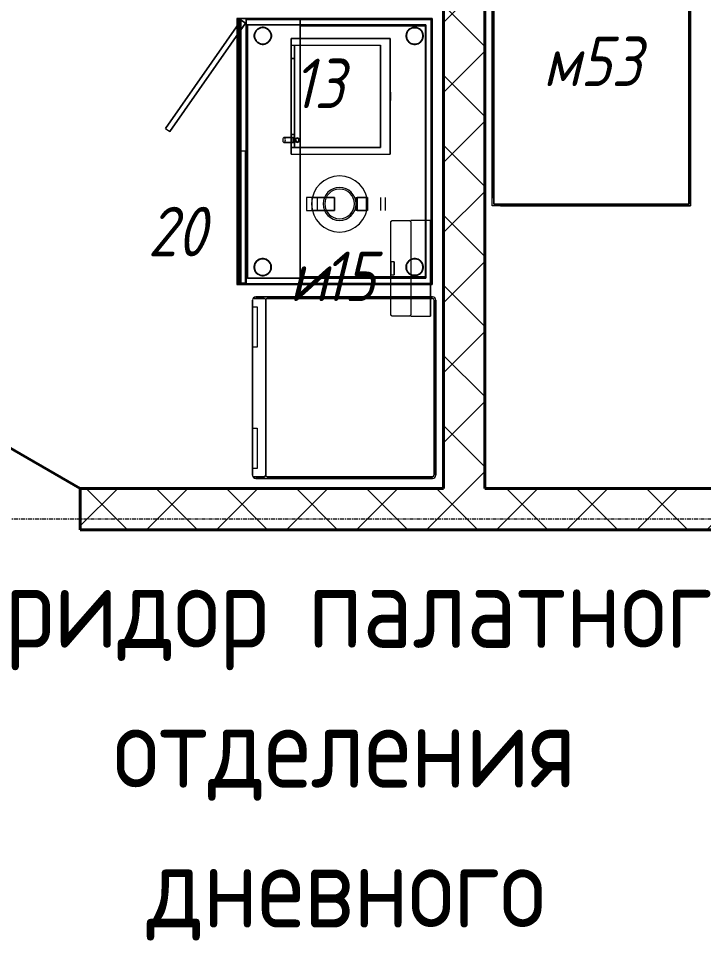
# Model space of a CAD drawing. Header units: millimetres. Extents: x -32954 to 151739, y -65671 to 56243.
# Drawn here: x -25072 to -22997, y -27630 to -24838 of the extents above; entities that cross this region are included whole.
import ezdxf

# ---------------------------------------------------------------- set-up
doc = ezdxf.new("R2010")
doc.units = ezdxf.units.MM
doc.linetypes.add('ADSK_Линия сетки', pattern=[21, 12, -3, 3, -3])
for name, color, linetype, lineweight in [('A-GENM', 7, 'Continuous', 9), ('I-FURN', 7, 'Continuous', 9), ('I-FURN-IDEN', 7, 'Continuous', 9), ('M-EQPM', 7, 'Continuous', 9), ('M-EQPM-IDEN', 7, 'Continuous', 9), ('Двери', 7, 'Continuous', 18), ('Марки помещений', 7, 'Continuous', 18), ('Оси', 7, 'Continuous', 9), ('Панель', 7, 'Continuous', 30), ('Стены разрез', 7, 'Continuous', 40)]:
    doc.layers.add(name, color=color, linetype=linetype, lineweight=lineweight)
doc.styles.add('GOST Common', font='GOST_Common.ttf', dxfattribs={"width": 0.9, "height": 250})
doc.styles.add('GOST Common_I', font='GOST_Common Italic.ttf', dxfattribs={"width": 0.9, "height": 150})
pattern_1 = [(45, (-4e-12, -22914.43), (-106.066, 106.066), []), (135, (-4e-12, -22914.43), (-106.066, -106.066), [])]

# ---------------------------------------------------------------- blocks, each defined once
blk = doc.blocks.new('AC_Дверь_Однопольная_ПВХ - 960х2080h М ОЛ Глухой низ с доводчиком-257045-В_АР_ПЭ_02 Этаж')
at = {"layer": 'Панель'}
blk.add_line((500, 62.5), (-366, 562.5), dxfattribs=at)
blk = doc.blocks.new('18_Холодильник бытовой - Холодильник-8000927-О_ТХ_Подвал')
at = {"layer": 'M-EQPM'}
for p, q in [((535, 5), (5, 5)), ((5, 5), (535, 5)), ((535, 0), (5, 0)), ((5, 0), (535, 0)), ((-5, -5), (-5, -540)), ((-5, -540), (-5, -5)), ((0, -5), (0, -505)), ((0, -505), (0, -5)), ((540, -505), (540, -5)), ((540, -5), (540, -505)), ((545, -540), (545, -5)), ((545, -5), (545, -540)), ((0, -515), (0, -545)), ((0, -545), (0, -515)), ((535, -510), (5, -510)), ((5, -510), (535, -510)), ((5, -510), (535, -510)), ((535, -510), (5, -510)), ((540, -545), (540, -515)), ((540, -515), (540, -545)), ((5, -550), (25, -550)), ((535, -550), (5, -550)), ((5, -550), (535, -550)), ((535, -550), (5, -550)), ((25, -550), (25, -535.4)), ((25, -535.4), (147.2, -535.4)), ((25, -535.4), (29, -535.4)), ((29, -550), (25, -550)), ((29, -535.4), (36.6, -535.4)), ((36.6, -550), (29, -550)), ((36.6, -535.4), (129.5, -535.4)), ((129.5, -550), (36.6, -550)), ((129.5, -535.4), (144.3, -535.4)), ((144.3, -550), (129.5, -550)), ((144.3, -535.4), (147.2, -535.4)), ((147.2, -550), (144.3, -550)), ((147.2, -535.4), (147.2, -550)), ((147.2, -550), (392.8, -550)), ((392.8, -550), (392.8, -535.4)), ((392.8, -535.4), (515, -535.4)), ((392.8, -535.4), (395.7, -535.4)), ((395.7, -550), (392.8, -550)), ((395.7, -535.4), (410.5, -535.4)), ((410.5, -550), (395.7, -550)), ((410.5, -535.4), (503.4, -535.4)), ((503.4, -550), (410.5, -550)), ((503.4, -535.4), (511, -535.4)), ((511, -550), (503.4, -550)), ((511, -535.4), (515, -535.4)), ((515, -550), (511, -550)), ((515, -535.4), (515, -550)), ((515, -550), (535, -550))]:
    blk.add_line(p, q, dxfattribs=at)
for centre, radius, start, end in [((5, -5), 10, 90, 180), ((5, -5), 10, 90, 180), ((535, -5), 10, 0, 90), ((535, -5), 10, 0, 90), ((535, -5), 5, 0, 90), ((535, -5), 5, 0, 90), ((5, -5), 5, 90, 180), ((5, -5), 5, 90, 180), ((5, -505), 5, 180, 270), ((5, -505), 5, 180, 270), ((5, -515), 5, 90, 180), ((5, -515), 5, 90, 180), ((535, -505), 5, 270, 0), ((535, -505), 5, 270, 0), ((535, -515), 5, 0, 90), ((535, -515), 5, 360, 90), ((5, -540), 10, 180, 270), ((5, -540), 10, 180, 270), ((5, -545), 5, 180, 270), ((5, -545), 5, 180, 270), ((535, -540), 10, 270, 360), ((535, -540), 10, 270, 0), ((535, -545), 5, 270, 0), ((535, -545), 5, 270, 0)]:
    blk.add_arc(centre, radius, start, end, dxfattribs=at)
blk = doc.blocks.new('13_Печь микроволновая - Печь микроволновая-8000928-О_ТХ_Подвал')
at = {"layer": 'M-EQPM'}
for p, q in [((-175, 0), (175, 0)), ((175, 0), (-175, 0)), ((-175, 0), (-175, -300)), ((-175, -300), (-175, 0)), ((-12.5, 1), (-12.5, 0)), ((-12.5, 1), (12.5, 1)), ((12.5, 1), (-12.5, 1)), ((12.5, 0), (-12.5, 0)), ((-12.5, 0), (12.5, 0)), ((12.5, 0), (12.5, 1)), ((175, -300), (175, 0)), ((175, -300), (175, 0)), ((155, -30), (-155, -30)), ((-155, -30), (155, -30)), ((-155, -300), (-155, -30)), ((-155, -300), (-155, -30)), ((155, -30), (155, -300)), ((155, -300), (155, -30)), ((-175, -300), (175, -300)), ((175, -300), (-175, -300)), ((155, -290), (-155, -290)), ((-155, -290), (155, -290)), ((-155, -300), (-155, -290)), ((-155, -300), (-155, -290)), ((155, -300), (-155, -300)), ((-155, -300), (155, -300)), ((155, -300), (-155, -300)), ((-155, -300), (155, -300)), ((-115, -290), (115, -290)), ((115, -290), (-115, -290)), ((-115, -290), (-115, -300)), ((-115, -300), (-115, -290)), ((115, -290), (-115, -290)), ((-115, -290), (115, -290)), ((-115, -300), (-115, -290)), ((-115, -300), (-115, -290)), ((-115, -300), (115, -300)), ((115, -300), (-115, -300)), ((115, -300), (-115, -300)), ((-115, -300), (115, -300)), ((115, -300), (115, -290)), ((115, -300), (115, -290)), ((115, -290), (115, -300)), ((115, -300), (115, -290)), ((155, -290), (155, -300)), ((155, -300), (155, -290))]:
    blk.add_line(p, q, dxfattribs=at)
at = {"layer": 'M-EQPM', "flags": 128}
for points in [[(124.8, -293.3), (124.8, -303.7), (124.8, -312.4), (124.8, -318.6), (124.8, -321.7), (124.8, -321.3), (124.8, -317.5), (124.8, -310.8), (124.8, -301.6), (124.8, -291)], [(124.8, -291), (124.8, -301.6), (124.8, -310.8), (124.8, -317.5), (124.8, -321.3), (124.8, -321.6), (124.8, -318.6), (124.8, -312.4), (124.8, -303.7), (124.8, -293.3)], [(139.3, -291), (139.3, -301.6), (139.3, -310.8), (139.3, -317.5), (139.3, -321.3), (139.3, -321.7), (139.3, -318.6), (139.3, -312.4), (139.3, -303.7), (139.3, -293.3)], [(139.3, -293.3), (139.3, -303.7), (139.3, -312.4), (139.3, -318.6), (139.3, -321.6), (139.3, -321.3), (139.3, -317.5), (139.3, -310.8), (139.3, -301.6), (139.3, -291)], [(139.3, -321.9), (139.2, -321.4), (139.1, -321), (138.8, -320.5), (138.4, -320.1), (137.5, -319.3), (136, -318.6), (134.2, -318.1), (132, -317.9), (129.7, -318.1), (127.6, -318.7), (126.3, -319.4), (125.6, -320.1), (125.2, -320.5), (125, -320.9), (124.8, -321.5), (124.8, -321.9)], [(124.8, -321.9), (124.8, -322.4), (125, -322.9), (125.2, -323.3), (125.6, -323.8), (126.6, -324.6), (128, -325.3), (129.8, -325.7), (132, -325.9), (134.3, -325.7), (136.4, -325.1), (137.7, -324.4), (138.4, -323.8), (138.8, -323.3), (139, -323), (139.2, -322.4), (139.3, -321.9)]]:
    blk.add_lwpolyline(points, dxfattribs=at)
at = {"layer": 'M-EQPM'}
for radius, start, end in [(7, 0, 180), (7, 360, 180), (5, 0, 180), (5, 0, 180), (5, 360, 180), (5, 0, 180), (7, 180, 360), (7, 180, 360), (5, 180, 0), (5, 180, 0), (5, 180, 360), (5, 180, 360)]:
    blk.add_arc((132.5, -281.8), radius, start, end, dxfattribs=at)
for points in [[(124.8, -291), (124.8, -291), (124.9, -290.8), (125.2, -290.6), (125.8, -290.3), (126.6, -290.1), (127.6, -290), (128.8, -289.8), (130, -289.7), (131.3, -289.7), (132.7, -289.7), (134, -289.7), (135.3, -289.8), (136.4, -290), (137.4, -290.1), (138.2, -290.3), (138.8, -290.6), (139.2, -290.8), (139.3, -291), (139.3, -291)], [(139.3, -291), (139.3, -291.1), (139.2, -291.3), (138.8, -291.5), (138.2, -291.7), (137.4, -291.9), (136.4, -292.1), (135.3, -292.2), (134, -292.3), (132.7, -292.4), (131.3, -292.4), (130, -292.3), (128.8, -292.2), (127.6, -292.1), (126.6, -291.9), (125.8, -291.7), (125.2, -291.5), (124.9, -291.3), (124.8, -291.1), (124.8, -291)], [(139.3, -293.3), (139.3, -293.2), (139.2, -292.9), (138.8, -292.6), (138.2, -292.3), (137.4, -292), (136.4, -291.7), (135.3, -291.6), (134, -291.4), (132.7, -291.4), (131.3, -291.4), (130, -291.4), (128.8, -291.6), (127.6, -291.7), (126.6, -292), (125.8, -292.3), (125.2, -292.6), (124.9, -292.9), (124.8, -293.2), (124.8, -293.3)], [(124.8, -293.3), (124.8, -293.4), (124.9, -293.7), (125.2, -294), (125.8, -294.3), (126.6, -294.6), (127.6, -294.9), (128.8, -295), (130, -295.2), (131.3, -295.2), (132.7, -295.2), (134, -295.2), (135.3, -295), (136.4, -294.9), (137.4, -294.6), (138.2, -294.3), (138.8, -294), (139.2, -293.7), (139.3, -293.4), (139.3, -293.3)]]:
    blk.add_open_spline(points, degree=3, dxfattribs=at)
blk = doc.blocks.new('20_Чайник электрический - Чайник электрический-8000999-О_ТХ_Подвал')
at = {"layer": 'M-EQPM'}
for p, q in [((-15.1, 20), (-100, 20)), ((-100, 20), (-100, -20)), ((-67.9, 20), (-100, 20)), ((-83, -20), (-83, 20)), ((-83, 20), (-15.1, 20)), ((-83, 20), (-67.9, 20)), ((-67.9, 20), (-67.9, -20)), ((-15.1, -20), (-15.1, 20)), ((-15.1, 20), (-15.1, -20)), ((50, -20), (50, 20)), ((50, 20), (85, 20)), ((50, 20), (50.2, 20)), ((50, -20), (50, 20)), ((50.2, 20), (84.8, 20)), ((50.2, 20), (50.2, -20)), ((53.3, 20), (81.6, 20)), ((81.6, 20), (53.3, 20)), ((53.3, 20), (53.3, -20)), ((81.6, -20), (81.6, 20)), ((84.8, 20), (85, 20)), ((84.8, -20), (84.8, 20)), ((85, 20), (85, -20)), ((124.5, -20), (124.5, 20)), ((139.5, -20), (139.5, 20)), ((-100, -20), (-15.1, -20)), ((-100, -20), (-67.9, -20)), ((-15.1, -20), (-83, -20)), ((-67.9, -20), (-83, -20)), ((85, -20), (50, -20)), ((50.2, -20), (50, -20)), ((84.8, -20), (50.2, -20)), ((81.6, -20), (53.3, -20)), ((53.3, -20), (81.6, -20)), ((85, -20), (84.8, -20))]:
    blk.add_line(p, q, dxfattribs=at)
for radius, start, end in [(85, 0, 180), (85, 360, 180), (85, 0, 180), (50, 360, 180), (45, 360, 180), (45, 0, 180), (85, 180, 360), (85, 180, 360), (85, 180, 360), (50, 180, 360), (45, 180, 360), (45, 180, 360)]:
    blk.add_arc((0, 0), radius, start, end, dxfattribs=at)
blk = doc.blocks.new('М02-М04_2-М33_Тумба - М04_2_Тумба-8562817-О_ТХ_Подвал')
at = {"layer": 'I-FURN'}
for p, q in [((0, -579), (0, 0)), ((0, 0), (806, 0)), ((0, 0), (0, -579)), ((0, 0), (806, 0)), ((3, -3), (3, -563)), ((3, -563), (3, -3)), ((803, -3), (3, -3)), ((3, -3), (803, -3)), ((19, -18.7), (19, -558.7)), ((19, -558.7), (19, -18.7)), ((787, -18.7), (19, -18.7)), ((19, -18.7), (787, -18.7)), ((19, -18.7), (19, -558.7)), ((19, -558.7), (19, -18.7)), ((787, -18.7), (19, -18.7)), ((19, -18.7), (787, -18.7)), ((19, -563), (19, -19)), ((19, -19), (19, -563)), ((19, -19), (787, -19)), ((787, -19), (19, -19)), ((46.2, -27.8), (41.9, -29.3)), ((41.9, -29.3), (46.2, -27.8)), ((50.6, -27), (46.2, -27.8)), ((46.2, -27.8), (50.6, -27)), ((55.2, -27), (50.6, -27)), ((50.6, -27), (55.2, -27)), ((59.6, -27.8), (55.2, -27)), ((55.2, -27), (59.6, -27.8)), ((63.9, -29.3), (59.6, -27.8)), ((59.6, -27.8), (63.9, -29.3)), ((746.3, -27.8), (742, -29.4)), ((742, -29.4), (746.3, -27.8)), ((750.8, -27), (746.3, -27.8)), ((746.3, -27.8), (750.8, -27)), ((755.3, -27), (750.8, -27)), ((750.8, -27), (755.3, -27)), ((759.8, -27.8), (755.3, -27)), ((755.3, -27), (759.8, -27.8)), ((764, -29.4), (759.8, -27.8)), ((759.8, -27.8), (764, -29.4)), ((787, -558.7), (787, -18.7)), ((787, -18.7), (787, -558.7)), ((787, -558.7), (787, -18.7)), ((787, -18.7), (787, -558.7)), ((787, -19), (787, -563)), ((787, -19), (787, -563)), ((803, -563), (803, -3)), ((803, -563), (803, -3)), ((806, -579), (806, 0)), ((806, 0), (806, -579)), ((27.8, -46.2), (27, -50.6)), ((27, -50.6), (27.8, -46.2)), ((27, -50.6), (27, -55.2)), ((27, -55.2), (27, -50.6)), ((27, -55.2), (27.8, -59.6)), ((27.8, -59.6), (27, -55.2)), ((29.3, -41.9), (27.8, -46.2)), ((27.8, -46.2), (29.3, -41.9)), ((28, -50.7), (28.8, -46.4)), ((28.8, -46.4), (28, -50.7)), ((28, -55.1), (28, -50.7)), ((28, -50.7), (28, -55.1)), ((28.8, -59.4), (28, -55.1)), ((28, -55.1), (28.8, -59.4)), ((28.8, -46.4), (30.2, -42.3)), ((30.2, -42.3), (28.8, -46.4)), ((31.6, -38), (29.3, -41.9)), ((29.3, -41.9), (31.6, -38)), ((30.2, -42.3), (32.4, -38.5)), ((32.4, -38.5), (30.2, -42.3)), ((34.5, -34.5), (31.6, -38)), ((31.6, -38), (34.5, -34.5)), ((32.4, -38.5), (35.2, -35.2)), ((35.2, -35.2), (32.4, -38.5)), ((38, -31.6), (34.5, -34.5)), ((34.5, -34.5), (38, -31.6)), ((35.2, -35.2), (38.6, -32.4)), ((38.6, -32.4), (35.2, -35.2)), ((41.9, -29.3), (38, -31.6)), ((38, -31.6), (41.9, -29.3)), ((38.6, -32.4), (42.3, -30.2)), ((42.3, -30.2), (38.6, -32.4)), ((42.3, -30.2), (46.4, -28.7)), ((46.4, -28.7), (42.3, -30.2)), ((46.4, -28.7), (50.7, -28)), ((50.7, -28), (46.4, -28.7)), ((50.7, -28), (55.1, -28)), ((55.1, -28), (50.7, -28)), ((55.1, -28), (59.4, -28.7)), ((59.4, -28.7), (55.1, -28)), ((59.4, -28.7), (63.5, -30.2)), ((63.5, -30.2), (59.4, -28.7)), ((63.5, -30.2), (67.2, -32.4)), ((67.2, -32.4), (63.5, -30.2)), ((67.8, -31.6), (63.9, -29.3)), ((63.9, -29.3), (67.8, -31.6)), ((67.2, -32.4), (70.6, -35.2)), ((70.6, -35.2), (67.2, -32.4)), ((71.3, -34.5), (67.8, -31.6)), ((67.8, -31.6), (71.3, -34.5)), ((70.6, -35.2), (73.4, -38.5)), ((73.4, -38.5), (70.6, -35.2)), ((74.2, -38), (71.3, -34.5)), ((71.3, -34.5), (74.2, -38)), ((73.4, -38.5), (75.6, -42.3)), ((75.6, -42.3), (73.4, -38.5)), ((76.5, -41.9), (74.2, -38)), ((74.2, -38), (76.5, -41.9)), ((75.6, -42.3), (77.1, -46.4)), ((77.1, -46.4), (75.6, -42.3)), ((78, -46.2), (76.5, -41.9)), ((76.5, -41.9), (78, -46.2)), ((77.1, -46.4), (77.8, -50.7)), ((77.8, -50.7), (77.1, -46.4)), ((77.8, -55.1), (77.1, -59.4)), ((77.1, -59.4), (77.8, -55.1)), ((77.8, -50.7), (77.8, -55.1)), ((77.8, -55.1), (77.8, -50.7)), ((78.8, -50.6), (78, -46.2)), ((78, -46.2), (78.8, -50.6)), ((78, -59.6), (78.8, -55.2)), ((78.8, -55.2), (78, -59.6)), ((78.8, -55.2), (78.8, -50.6)), ((78.8, -50.6), (78.8, -55.2)), ((727.9, -46.2), (727.1, -50.7)), ((727.1, -50.7), (727.9, -46.2)), ((727.1, -50.7), (727.1, -55.2)), ((727.1, -55.2), (727.1, -50.7)), ((727.1, -55.2), (727.9, -59.7)), ((727.9, -59.7), (727.1, -55.2)), ((729.5, -42), (727.9, -46.2)), ((727.9, -46.2), (729.5, -42)), ((728.1, -50.8), (728.9, -46.5)), ((728.9, -46.5), (728.1, -50.8)), ((728.1, -55.1), (728.1, -50.8)), ((728.1, -50.8), (728.1, -55.1)), ((728.9, -59.4), (728.1, -55.1)), ((728.1, -55.1), (728.9, -59.4)), ((728.9, -46.5), (730.4, -42.4)), ((730.4, -42.4), (728.9, -46.5)), ((731.7, -38), (729.5, -42)), ((729.5, -42), (731.7, -38)), ((730.4, -42.4), (732.5, -38.6)), ((732.5, -38.6), (730.4, -42.4)), ((734.6, -34.6), (731.7, -38)), ((731.7, -38), (734.6, -34.6)), ((732.5, -38.6), (735.3, -35.3)), ((735.3, -35.3), (732.5, -38.6)), ((738.1, -31.6), (734.6, -34.6)), ((734.6, -34.6), (738.1, -31.6)), ((735.3, -35.3), (738.7, -32.5)), ((738.7, -32.5), (735.3, -35.3)), ((742, -29.4), (738.1, -31.6)), ((738.1, -31.6), (742, -29.4)), ((738.7, -32.5), (742.5, -30.3)), ((742.5, -30.3), (738.7, -32.5)), ((742.5, -30.3), (746.6, -28.8)), ((746.6, -28.8), (742.5, -30.3)), ((746.6, -28.8), (750.8, -28)), ((750.8, -28), (746.6, -28.8)), ((750.8, -28), (755.2, -28)), ((755.2, -28), (750.8, -28)), ((755.2, -28), (759.5, -28.8)), ((759.5, -28.8), (755.2, -28)), ((759.5, -28.8), (763.6, -30.3)), ((763.6, -30.3), (759.5, -28.8)), ((763.6, -30.3), (767.4, -32.5)), ((767.4, -32.5), (763.6, -30.3)), ((767.9, -31.6), (764, -29.4)), ((764, -29.4), (767.9, -31.6)), ((767.4, -32.5), (770.7, -35.3)), ((770.7, -35.3), (767.4, -32.5)), ((771.4, -34.6), (767.9, -31.6)), ((767.9, -31.6), (771.4, -34.6)), ((770.7, -35.3), (773.5, -38.6)), ((773.5, -38.6), (770.7, -35.3)), ((774.3, -38), (771.4, -34.6)), ((771.4, -34.6), (774.3, -38)), ((773.5, -38.6), (775.7, -42.4)), ((775.7, -42.4), (773.5, -38.6)), ((776.6, -42), (774.3, -38)), ((774.3, -38), (776.6, -42)), ((775.7, -42.4), (777.2, -46.5)), ((777.2, -46.5), (775.7, -42.4)), ((778.1, -46.2), (776.6, -42)), ((776.6, -42), (778.1, -46.2)), ((777.2, -46.5), (777.9, -50.8)), ((777.9, -50.8), (777.2, -46.5)), ((777.9, -55.1), (777.2, -59.4)), ((777.2, -59.4), (777.9, -55.1)), ((777.9, -50.8), (777.9, -55.1)), ((777.9, -55.1), (777.9, -50.8)), ((778.9, -50.7), (778.1, -46.2)), ((778.1, -46.2), (778.9, -50.7)), ((778.1, -59.7), (778.9, -55.2)), ((778.9, -55.2), (778.1, -59.7)), ((778.9, -55.2), (778.9, -50.7)), ((778.9, -50.7), (778.9, -55.2)), ((27.8, -59.6), (29.3, -63.9)), ((29.3, -63.9), (27.8, -59.6)), ((30.2, -63.5), (28.8, -59.4)), ((28.8, -59.4), (30.2, -63.5)), ((29.3, -63.9), (31.6, -67.8)), ((31.6, -67.8), (29.3, -63.9)), ((32.4, -67.2), (30.2, -63.5)), ((30.2, -63.5), (32.4, -67.2)), ((31.6, -67.8), (34.5, -71.3)), ((34.5, -71.3), (31.6, -67.8)), ((35.2, -70.6), (32.4, -67.2)), ((32.4, -67.2), (35.2, -70.6)), ((34.5, -71.3), (38, -74.2)), ((38, -74.2), (34.5, -71.3)), ((38.6, -73.4), (35.2, -70.6)), ((35.2, -70.6), (38.6, -73.4)), ((38, -74.2), (41.9, -76.5)), ((41.9, -76.5), (38, -74.2)), ((42.3, -75.5), (38.6, -73.4)), ((38.6, -73.4), (42.3, -75.5)), ((41.9, -76.5), (46.2, -78)), ((46.2, -78), (41.9, -76.5)), ((46.4, -77), (42.3, -75.5)), ((42.3, -75.5), (46.4, -77)), ((46.2, -78), (50.6, -78.8)), ((50.6, -78.8), (46.2, -78)), ((50.7, -77.8), (46.4, -77)), ((46.4, -77), (50.7, -77.8)), ((50.6, -78.8), (55.2, -78.8)), ((55.2, -78.8), (50.6, -78.8)), ((55.1, -77.8), (50.7, -77.8)), ((50.7, -77.8), (55.1, -77.8)), ((59.4, -77), (55.1, -77.8)), ((55.1, -77.8), (59.4, -77)), ((55.2, -78.8), (59.6, -78)), ((59.6, -78), (55.2, -78.8)), ((63.5, -75.5), (59.4, -77)), ((59.4, -77), (63.5, -75.5)), ((59.6, -78), (63.9, -76.5)), ((63.9, -76.5), (59.6, -78)), ((67.2, -73.4), (63.5, -75.5)), ((63.5, -75.5), (67.2, -73.4)), ((63.9, -76.5), (67.8, -74.2)), ((67.8, -74.2), (63.9, -76.5)), ((70.6, -70.6), (67.2, -73.4)), ((67.2, -73.4), (70.6, -70.6)), ((67.8, -74.2), (71.3, -71.3)), ((71.3, -71.3), (67.8, -74.2)), ((73.4, -67.2), (70.6, -70.6)), ((70.6, -70.6), (73.4, -67.2)), ((71.3, -71.3), (74.2, -67.8)), ((74.2, -67.8), (71.3, -71.3)), ((75.6, -63.5), (73.4, -67.2)), ((73.4, -67.2), (75.6, -63.5)), ((74.2, -67.8), (76.5, -63.9)), ((76.5, -63.9), (74.2, -67.8)), ((77.1, -59.4), (75.6, -63.5)), ((75.6, -63.5), (77.1, -59.4)), ((76.5, -63.9), (78, -59.6)), ((78, -59.6), (76.5, -63.9)), ((727.9, -59.7), (729.5, -63.9)), ((729.5, -63.9), (727.9, -59.7)), ((730.4, -63.5), (728.9, -59.4)), ((728.9, -59.4), (730.4, -63.5)), ((729.5, -63.9), (731.7, -67.9)), ((731.7, -67.9), (729.5, -63.9)), ((732.5, -67.3), (730.4, -63.5)), ((730.4, -63.5), (732.5, -67.3)), ((731.7, -67.9), (734.6, -71.3)), ((734.6, -71.3), (731.7, -67.9)), ((735.3, -70.6), (732.5, -67.3)), ((732.5, -67.3), (735.3, -70.6)), ((734.6, -71.3), (738.1, -74.2)), ((738.1, -74.2), (734.6, -71.3)), ((738.7, -73.4), (735.3, -70.6)), ((735.3, -70.6), (738.7, -73.4)), ((738.1, -74.2), (742, -76.5)), ((742, -76.5), (738.1, -74.2)), ((742.5, -75.6), (738.7, -73.4)), ((738.7, -73.4), (742.5, -75.6)), ((742, -76.5), (746.3, -78.1)), ((746.3, -78.1), (742, -76.5)), ((746.6, -77.1), (742.5, -75.6)), ((742.5, -75.6), (746.6, -77.1)), ((746.3, -78.1), (750.8, -78.8)), ((750.8, -78.8), (746.3, -78.1)), ((750.8, -77.9), (746.6, -77.1)), ((746.6, -77.1), (750.8, -77.9)), ((755.2, -77.9), (750.8, -77.9)), ((750.8, -77.9), (755.2, -77.9)), ((750.8, -78.8), (755.3, -78.8)), ((755.3, -78.8), (750.8, -78.8)), ((759.5, -77.1), (755.2, -77.9)), ((755.2, -77.9), (759.5, -77.1)), ((755.3, -78.8), (759.8, -78.1)), ((759.8, -78.1), (755.3, -78.8)), ((763.6, -75.6), (759.5, -77.1)), ((759.5, -77.1), (763.6, -75.6)), ((759.8, -78.1), (764, -76.5)), ((764, -76.5), (759.8, -78.1)), ((767.4, -73.4), (763.6, -75.6)), ((763.6, -75.6), (767.4, -73.4)), ((764, -76.5), (767.9, -74.2)), ((767.9, -74.2), (764, -76.5)), ((770.7, -70.6), (767.4, -73.4)), ((767.4, -73.4), (770.7, -70.6)), ((767.9, -74.2), (771.4, -71.3)), ((771.4, -71.3), (767.9, -74.2)), ((773.5, -67.3), (770.7, -70.6)), ((770.7, -70.6), (773.5, -67.3)), ((771.4, -71.3), (774.3, -67.9)), ((774.3, -67.9), (771.4, -71.3)), ((775.7, -63.5), (773.5, -67.3)), ((773.5, -67.3), (775.7, -63.5)), ((774.3, -67.9), (776.6, -63.9)), ((776.6, -63.9), (774.3, -67.9)), ((777.2, -59.4), (775.7, -63.5)), ((775.7, -63.5), (777.2, -59.4)), ((776.6, -63.9), (778.1, -59.7)), ((778.1, -59.7), (776.6, -63.9)), ((29.2, -501.7), (27.6, -506)), ((27.6, -506), (29.2, -501.7)), ((28.6, -506.3), (30.1, -502.2)), ((30.1, -502.2), (28.6, -506.3)), ((31.4, -497.8), (29.2, -501.7)), ((29.2, -501.7), (31.4, -497.8)), ((30.1, -502.2), (32.2, -498.4)), ((32.2, -498.4), (30.1, -502.2)), ((34.3, -494.3), (31.4, -497.8)), ((31.4, -497.8), (34.3, -494.3)), ((32.2, -498.4), (35, -495.1)), ((35, -495.1), (32.2, -498.4)), ((37.8, -491.4), (34.3, -494.3)), ((34.3, -494.3), (37.8, -491.4)), ((35, -495.1), (38.4, -492.3)), ((38.4, -492.3), (35, -495.1)), ((41.7, -489.2), (37.8, -491.4)), ((37.8, -491.4), (41.7, -489.2)), ((38.4, -492.3), (42.2, -490.1)), ((42.2, -490.1), (38.4, -492.3)), ((46, -487.6), (41.7, -489.2)), ((41.7, -489.2), (46, -487.6)), ((42.2, -490.1), (46.2, -488.6)), ((46.2, -488.6), (42.2, -490.1)), ((50.5, -486.8), (46, -487.6)), ((46, -487.6), (50.5, -486.8)), ((46.2, -488.6), (50.5, -487.8)), ((50.5, -487.8), (46.2, -488.6)), ((55, -486.8), (50.5, -486.8)), ((50.5, -486.8), (55, -486.8)), ((50.5, -487.8), (54.9, -487.8)), ((54.9, -487.8), (50.5, -487.8)), ((54.9, -487.8), (59.2, -488.6)), ((59.2, -488.6), (54.9, -487.8)), ((59.4, -487.6), (55, -486.8)), ((55, -486.8), (59.4, -487.6)), ((59.2, -488.6), (63.3, -490.1)), ((63.3, -490.1), (59.2, -488.6)), ((63.7, -489.2), (59.4, -487.6)), ((59.4, -487.6), (63.7, -489.2)), ((63.3, -490.1), (67.1, -492.3)), ((67.1, -492.3), (63.3, -490.1)), ((67.6, -491.4), (63.7, -489.2)), ((63.7, -489.2), (67.6, -491.4)), ((67.1, -492.3), (70.4, -495.1)), ((70.4, -495.1), (67.1, -492.3)), ((71.1, -494.3), (67.6, -491.4)), ((67.6, -491.4), (71.1, -494.3)), ((70.4, -495.1), (73.2, -498.4)), ((73.2, -498.4), (70.4, -495.1)), ((74, -497.8), (71.1, -494.3)), ((71.1, -494.3), (74, -497.8)), ((73.2, -498.4), (75.4, -502.2)), ((75.4, -502.2), (73.2, -498.4)), ((76.3, -501.7), (74, -497.8)), ((74, -497.8), (76.3, -501.7)), ((75.4, -502.2), (76.9, -506.3)), ((76.9, -506.3), (75.4, -502.2)), ((77.8, -506), (76.3, -501.7)), ((76.3, -501.7), (77.8, -506)), ((729.5, -502), (728, -506.3)), ((728, -506.3), (729.5, -502)), ((728.9, -506.6), (730.4, -502.5)), ((730.4, -502.5), (728.9, -506.6)), ((731.8, -498.1), (729.5, -502)), ((729.5, -502), (731.8, -498.1)), ((730.4, -502.5), (732.6, -498.7)), ((732.6, -498.7), (730.4, -502.5)), ((734.7, -494.6), (731.8, -498.1)), ((731.8, -498.1), (734.7, -494.6)), ((732.6, -498.7), (735.4, -495.4)), ((735.4, -495.4), (732.6, -498.7)), ((738.2, -491.7), (734.7, -494.6)), ((734.7, -494.6), (738.2, -491.7)), ((735.4, -495.4), (738.7, -492.6)), ((738.7, -492.6), (735.4, -495.4)), ((742.1, -489.5), (738.2, -491.7)), ((738.2, -491.7), (742.1, -489.5)), ((738.7, -492.6), (742.5, -490.4)), ((742.5, -490.4), (738.7, -492.6)), ((746.3, -487.9), (742.1, -489.5)), ((742.1, -489.5), (746.3, -487.9)), ((742.5, -490.4), (746.6, -488.9)), ((746.6, -488.9), (742.5, -490.4)), ((750.8, -487.1), (746.3, -487.9)), ((746.3, -487.9), (750.8, -487.1)), ((746.6, -488.9), (750.9, -488.1)), ((750.9, -488.1), (746.6, -488.9)), ((755.3, -487.1), (750.8, -487.1)), ((750.8, -487.1), (755.3, -487.1)), ((750.9, -488.1), (755.2, -488.1)), ((755.2, -488.1), (750.9, -488.1)), ((755.2, -488.1), (759.5, -488.9)), ((759.5, -488.9), (755.2, -488.1)), ((759.8, -487.9), (755.3, -487.1)), ((755.3, -487.1), (759.8, -487.9)), ((759.5, -488.9), (763.6, -490.4)), ((763.6, -490.4), (759.5, -488.9)), ((764.1, -489.5), (759.8, -487.9)), ((759.8, -487.9), (764.1, -489.5)), ((763.6, -490.4), (767.4, -492.6)), ((767.4, -492.6), (763.6, -490.4)), ((768, -491.7), (764.1, -489.5)), ((764.1, -489.5), (768, -491.7)), ((767.4, -492.6), (770.7, -495.4)), ((770.7, -495.4), (767.4, -492.6)), ((771.5, -494.6), (768, -491.7)), ((768, -491.7), (771.5, -494.6)), ((770.7, -495.4), (773.5, -498.7)), ((773.5, -498.7), (770.7, -495.4)), ((774.4, -498.1), (771.5, -494.6)), ((771.5, -494.6), (774.4, -498.1)), ((773.5, -498.7), (775.7, -502.5)), ((775.7, -502.5), (773.5, -498.7)), ((776.6, -502), (774.4, -498.1)), ((774.4, -498.1), (776.6, -502)), ((775.7, -502.5), (777.2, -506.6)), ((777.2, -506.6), (775.7, -502.5)), ((778.2, -506.3), (776.6, -502)), ((776.6, -502), (778.2, -506.3)), ((27.6, -506), (26.8, -510.5)), ((26.8, -510.5), (27.6, -506)), ((26.8, -510.5), (26.8, -515)), ((26.8, -515), (26.8, -510.5)), ((26.8, -515), (27.6, -519.5)), ((27.6, -519.5), (26.8, -515)), ((27.6, -519.5), (29.2, -523.7)), ((29.2, -523.7), (27.6, -519.5)), ((27.8, -510.6), (28.6, -506.3)), ((28.6, -506.3), (27.8, -510.6)), ((27.8, -514.9), (27.8, -510.6)), ((27.8, -510.6), (27.8, -514.9)), ((28.6, -519.2), (27.8, -514.9)), ((27.8, -514.9), (28.6, -519.2)), ((30.1, -523.3), (28.6, -519.2)), ((28.6, -519.2), (30.1, -523.3)), ((29.2, -523.7), (31.4, -527.6)), ((31.4, -527.6), (29.2, -523.7)), ((32.2, -527.1), (30.1, -523.3)), ((30.1, -523.3), (32.2, -527.1)), ((31.4, -527.6), (34.3, -531.1)), ((34.3, -531.1), (31.4, -527.6)), ((35, -530.4), (32.2, -527.1)), ((32.2, -527.1), (35, -530.4)), ((38.4, -533.2), (35, -530.4)), ((35, -530.4), (38.4, -533.2)), ((70.4, -530.4), (67.1, -533.2)), ((67.1, -533.2), (70.4, -530.4)), ((73.2, -527.1), (70.4, -530.4)), ((70.4, -530.4), (73.2, -527.1)), ((71.1, -531.1), (74, -527.6)), ((74, -527.6), (71.1, -531.1)), ((75.4, -523.3), (73.2, -527.1)), ((73.2, -527.1), (75.4, -523.3)), ((74, -527.6), (76.3, -523.7)), ((76.3, -523.7), (74, -527.6)), ((76.9, -519.2), (75.4, -523.3)), ((75.4, -523.3), (76.9, -519.2)), ((76.3, -523.7), (77.8, -519.5)), ((77.8, -519.5), (76.3, -523.7)), ((76.9, -506.3), (77.6, -510.6)), ((77.6, -510.6), (76.9, -506.3)), ((77.6, -514.9), (76.9, -519.2)), ((76.9, -519.2), (77.6, -514.9)), ((77.6, -510.6), (77.6, -514.9)), ((77.6, -514.9), (77.6, -510.6)), ((78.6, -510.5), (77.8, -506)), ((77.8, -506), (78.6, -510.5)), ((77.8, -519.5), (78.6, -515)), ((78.6, -515), (77.8, -519.5)), ((78.6, -515), (78.6, -510.5)), ((78.6, -510.5), (78.6, -515)), ((728, -506.3), (727.2, -510.8)), ((727.2, -510.8), (728, -506.3)), ((727.2, -510.8), (727.2, -515.3)), ((727.2, -515.3), (727.2, -510.8)), ((727.2, -515.3), (728, -519.8)), ((728, -519.8), (727.2, -515.3)), ((728, -519.8), (729.5, -524)), ((729.5, -524), (728, -519.8)), ((728.2, -510.9), (728.9, -506.6)), ((728.9, -506.6), (728.2, -510.9)), ((728.2, -515.2), (728.2, -510.9)), ((728.2, -510.9), (728.2, -515.2)), ((728.9, -519.5), (728.2, -515.2)), ((728.2, -515.2), (728.9, -519.5)), ((730.4, -523.6), (728.9, -519.5)), ((728.9, -519.5), (730.4, -523.6)), ((729.5, -524), (731.8, -527.9)), ((731.8, -527.9), (729.5, -524)), ((732.6, -527.4), (730.4, -523.6)), ((730.4, -523.6), (732.6, -527.4)), ((731.8, -527.9), (734.7, -531.4)), ((734.7, -531.4), (731.8, -527.9)), ((735.4, -530.7), (732.6, -527.4)), ((732.6, -527.4), (735.4, -530.7)), ((773.5, -527.4), (770.7, -530.7)), ((770.7, -530.7), (773.5, -527.4)), ((771.5, -531.4), (774.4, -527.9)), ((774.4, -527.9), (771.5, -531.4)), ((775.7, -523.6), (773.5, -527.4)), ((773.5, -527.4), (775.7, -523.6)), ((774.4, -527.9), (776.6, -524)), ((776.6, -524), (774.4, -527.9)), ((777.2, -519.5), (775.7, -523.6)), ((775.7, -523.6), (777.2, -519.5)), ((776.6, -524), (778.2, -519.8)), ((778.2, -519.8), (776.6, -524)), ((777.2, -506.6), (778, -510.9)), ((778, -510.9), (777.2, -506.6)), ((778, -515.2), (777.2, -519.5)), ((777.2, -519.5), (778, -515.2)), ((778, -510.9), (778, -515.2)), ((778, -515.2), (778, -510.9)), ((779, -510.8), (778.2, -506.3)), ((778.2, -506.3), (779, -510.8)), ((778.2, -519.8), (779, -515.3)), ((779, -515.3), (778.2, -519.8)), ((779, -515.3), (779, -510.8)), ((779, -510.8), (779, -515.3)), ((34.3, -531.1), (37.8, -534)), ((37.8, -534), (34.3, -531.1)), ((37.8, -534), (41.7, -536.3)), ((41.7, -536.3), (37.8, -534)), ((42.2, -535.4), (38.4, -533.2)), ((38.4, -533.2), (42.2, -535.4)), ((41.7, -536.3), (46, -537.8)), ((46, -537.8), (41.7, -536.3)), ((46.2, -536.9), (42.2, -535.4)), ((42.2, -535.4), (46.2, -536.9)), ((46, -537.8), (50.5, -538.6)), ((50.5, -538.6), (46, -537.8)), ((50.5, -537.6), (46.2, -536.9)), ((46.2, -536.9), (50.5, -537.6)), ((54.9, -537.6), (50.5, -537.6)), ((50.5, -537.6), (54.9, -537.6)), ((50.5, -538.6), (55, -538.6)), ((55, -538.6), (50.5, -538.6)), ((59.2, -536.9), (54.9, -537.6)), ((54.9, -537.6), (59.2, -536.9)), ((55, -538.6), (59.4, -537.8)), ((59.4, -537.8), (55, -538.6)), ((63.3, -535.4), (59.2, -536.9)), ((59.2, -536.9), (63.3, -535.4)), ((59.4, -537.8), (63.7, -536.3)), ((63.7, -536.3), (59.4, -537.8)), ((67.1, -533.2), (63.3, -535.4)), ((63.3, -535.4), (67.1, -533.2)), ((63.7, -536.3), (67.6, -534)), ((67.6, -534), (63.7, -536.3)), ((67.6, -534), (71.1, -531.1)), ((71.1, -531.1), (67.6, -534)), ((734.7, -531.4), (738.2, -534.3)), ((738.2, -534.3), (734.7, -531.4)), ((738.7, -533.5), (735.4, -530.7)), ((735.4, -530.7), (738.7, -533.5)), ((738.2, -534.3), (742.1, -536.6)), ((742.1, -536.6), (738.2, -534.3)), ((742.5, -535.7), (738.7, -533.5)), ((738.7, -533.5), (742.5, -535.7)), ((742.1, -536.6), (746.3, -538.1)), ((746.3, -538.1), (742.1, -536.6)), ((746.6, -537.2), (742.5, -535.7)), ((742.5, -535.7), (746.6, -537.2)), ((746.3, -538.1), (750.8, -538.9)), ((750.8, -538.9), (746.3, -538.1)), ((750.9, -537.9), (746.6, -537.2)), ((746.6, -537.2), (750.9, -537.9)), ((750.8, -538.9), (755.3, -538.9)), ((755.3, -538.9), (750.8, -538.9)), ((755.2, -537.9), (750.9, -537.9)), ((750.9, -537.9), (755.2, -537.9)), ((759.5, -537.2), (755.2, -537.9)), ((755.2, -537.9), (759.5, -537.2)), ((755.3, -538.9), (759.8, -538.1)), ((759.8, -538.1), (755.3, -538.9)), ((763.6, -535.7), (759.5, -537.2)), ((759.5, -537.2), (763.6, -535.7)), ((759.8, -538.1), (764.1, -536.6)), ((764.1, -536.6), (759.8, -538.1)), ((767.4, -533.5), (763.6, -535.7)), ((763.6, -535.7), (767.4, -533.5)), ((764.1, -536.6), (768, -534.3)), ((768, -534.3), (764.1, -536.6)), ((770.7, -530.7), (767.4, -533.5)), ((767.4, -533.5), (770.7, -530.7)), ((768, -534.3), (771.5, -531.4)), ((771.5, -531.4), (768, -534.3)), ((0, -581.8), (0, -579)), ((0, -579), (0, -581.8)), ((806, -579), (0, -579)), ((0, -579), (806, -579)), ((0, -584.4), (0, -581.8)), ((0, -581.8), (0, -584.4)), ((0, -581.8), (806, -581.8)), ((0, -581.8), (806, -581.8)), ((0, -586.7), (0, -584.4)), ((0, -584.4), (0, -586.7)), ((0, -584.4), (806, -584.4)), ((0, -584.4), (806, -584.4)), ((803, -563), (3, -563)), ((3, -563), (803, -563)), ((14.8, -565), (5.6, -578.1)), ((5.6, -578.1), (14.8, -565)), ((5.6, -578.1), (333.3, -807.5)), ((333.3, -807.5), (5.6, -578.1)), ((342.5, -794.4), (14.8, -565)), ((14.8, -565), (342.5, -794.4)), ((19, -558.7), (787, -558.7)), ((787, -558.7), (19, -558.7)), ((19, -558.7), (787, -558.7)), ((787, -558.7), (19, -558.7)), ((787, -563), (19, -563)), ((19, -563), (787, -563)), ((801.9, -565), (401.9, -565)), ((401.9, -565), (401.9, -581)), ((401.9, -565), (401.9, -581)), ((401.9, -565), (801.9, -565)), ((401.9, -581), (801.9, -581)), ((801.9, -581), (401.9, -581)), ((801.9, -581), (801.9, -565)), ((801.9, -565), (801.9, -581)), ((806, -581.8), (806, -579)), ((806, -579), (806, -581.8)), ((806, -584.4), (806, -581.8)), ((806, -581.8), (806, -584.4)), ((806, -586.7), (806, -584.4)), ((806, -584.4), (806, -586.7)), ((0, -588.7), (0, -586.7)), ((0, -586.7), (0, -588.7)), ((0, -586.7), (806, -586.7)), ((0, -586.7), (806, -586.7)), ((0, -590.1), (0, -588.7)), ((0, -588.7), (0, -590.1)), ((0, -588.7), (806, -588.7)), ((0, -588.7), (806, -588.7)), ((0, -590.1), (0, -591.1)), ((0, -591.1), (0, -590.1)), ((0, -590.1), (806, -590.1)), ((0, -590.1), (806, -590.1)), ((0, -591.1), (0, -591.4)), ((0, -591.4), (0, -591.1)), ((0, -591.1), (806, -591.1)), ((0, -591.1), (806, -591.1)), ((0, -591.4), (806, -591.4)), ((0, -591.4), (806, -591.4)), ((806, -588.7), (806, -586.7)), ((806, -586.7), (806, -588.7)), ((806, -590.1), (806, -588.7)), ((806, -588.7), (806, -590.1)), ((806, -591.1), (806, -590.1)), ((806, -590.1), (806, -591.1)), ((806, -591.4), (806, -591.1)), ((806, -591.1), (806, -591.4)), ((333.3, -807.5), (342.5, -794.4)), ((333.3, -807.5), (342.5, -794.4))]:
    blk.add_line(p, q, dxfattribs=at)
blk = doc.blocks.new('М204_Полка навесная 1200х400х600 - М204_Полка навесная 800х400х600-9482886-О_ТХ_Подвал')
at = {"layer": 'I-FURN'}
for p, q in [((-400, 400), (-400, 0)), ((-380, 400), (-400, 400)), ((-400, 400), (-380, 400)), ((-400, 0), (-400, 400)), ((380, 400), (-380, 400)), ((-380, 400), (-380, 20)), ((-380, 20), (-380, 400)), ((-380, 400), (380, 400)), ((380, 400), (-380, 400)), ((-380, 400), (-380, 20)), ((-380, 20), (-380, 400)), ((-380, 400), (380, 400)), ((-380, 20), (-380, 400)), ((-380, 400), (-380, 20)), ((380, 20), (380, 400)), ((380, 400), (380, 20)), ((380, 20), (380, 400)), ((380, 400), (380, 20)), ((400, 400), (380, 400)), ((380, 400), (380, 20)), ((380, 20), (380, 400)), ((380, 400), (400, 400)), ((400, 0), (400, 400)), ((400, 400), (400, 0)), ((-400, 0), (400, 0)), ((400, 0), (-400, 0)), ((-380, 20), (380, 20)), ((380, 20), (-380, 20)), ((-380, 20), (380, 20)), ((380, 20), (-380, 20)), ((380, 20), (-380, 20)), ((-380, 20), (380, 20))]:
    blk.add_line(p, q, dxfattribs=at)
blk = doc.blocks.new('б_п_Дозатор бумажных полотенец с ТП - Дозатор бумажных полотенец _ручной_-8001081-О_ТХ_Подвал')
at = {"layer": 'M-EQPM'}
for p, q in [((-140, 60), (140, 60)), ((-140, 60), (140, 60)), ((-20, 60), (-20, 50)), ((-20, 60), (-20, 50)), ((20, 50), (20, 60)), ((20, 50), (20, 60)), ((-145, 5.3), (-145, 54.7)), ((145, 54.7), (145, 5.3)), ((140, 0), (-140, 0)), ((-145, 0), (-145, -60)), ((145, -60), (145, 0)), ((-140, -60), (-145, -60)), ((140, -60), (-140, -60)), ((-140, -60), (140, -60)), ((145, -60), (140, -60))]:
    blk.add_line(p, q, dxfattribs=at)
at = {"layer": 'M-EQPM', "flags": 128}
for points in [[(0, 60), (-3.9, 60), (-7.7, 60), (-11.1, 60), (-14.1, 60), (-16.6, 60), (-18.5, 60), (-19.6, 60), (-20, 60), (-19.6, 60), (-18.5, 60), (-16.6, 60), (-14.1, 60), (-11.1, 60), (-7.7, 60), (-3.9, 60), (0, 60)], [(0, 60), (-3.9, 60), (-7.7, 60), (-11.1, 60), (-14.1, 60), (-16.6, 60), (-18.5, 60), (-19.6, 60), (-20, 60), (-19.6, 60), (-18.5, 60), (-16.6, 60), (-14.1, 60), (-11.1, 60), (-7.7, 60), (-3.9, 60), (0, 60)], [(0, 60), (3.9, 60), (7.7, 60), (11.1, 60), (14.1, 60), (16.6, 60), (18.5, 60), (19.6, 60), (20, 60), (19.6, 60), (18.5, 60), (16.6, 60), (14.1, 60), (11.1, 60), (7.7, 60), (3.9, 60), (0, 60)], [(0, 60), (3.9, 60), (7.7, 60), (11.1, 60), (14.1, 60), (16.6, 60), (18.5, 60), (19.6, 60), (20, 60), (19.6, 60), (18.5, 60), (16.6, 60), (14.1, 60), (11.1, 60), (7.7, 60), (3.9, 60), (0, 60)], [(0, 50), (-3.9, 50), (-7.7, 50), (-11.1, 50), (-14.1, 50), (-16.6, 50), (-18.5, 50), (-19.6, 50), (-20, 50), (-19.6, 50), (-18.5, 50), (-16.6, 50), (-14.1, 50), (-11.1, 50), (-7.7, 50), (-3.9, 50), (0, 50)], [(0, 50), (-3.9, 50), (-7.7, 50), (-11.1, 50), (-14.1, 50), (-16.6, 50), (-18.5, 50), (-19.6, 50), (-20, 50), (-19.6, 50), (-18.5, 50), (-16.6, 50), (-14.1, 50), (-11.1, 50), (-7.7, 50), (-3.9, 50), (0, 50)], [(0, 50), (3.9, 50), (7.7, 50), (11.1, 50), (14.1, 50), (16.6, 50), (18.5, 50), (19.6, 50), (20, 50), (19.6, 50), (18.5, 50), (16.6, 50), (14.1, 50), (11.1, 50), (7.7, 50), (3.9, 50), (0, 50)], [(0, 50), (3.9, 50), (7.7, 50), (11.1, 50), (14.1, 50), (16.6, 50), (18.5, 50), (19.6, 50), (20, 50), (19.6, 50), (18.5, 50), (16.6, 50), (14.1, 50), (11.1, 50), (7.7, 50), (3.9, 50), (0, 50)], [(-145, -60), (-144.9, -60), (-144.5, -60), (-143.9, -60), (-143.1, -60), (-142.2, -60), (-141.1, -60), (-140, -60)], [(140, -60), (141.1, -60), (142.2, -60), (143.1, -60), (143.9, -60), (144.5, -60), (144.9, -60), (145, -60)]]:
    blk.add_lwpolyline(points, dxfattribs=at)
at = {"layer": 'M-EQPM'}
for points, knots in [([(-145, 55), (-145, 55.4), (-144.9, 56.1), (-144.6, 56.9), (-144.4, 57.4), (-144.2, 57.8), (-143.9, 58.1), (-143.5, 58.5), (-143.1, 59), (-142.3, 59.5), (-141.3, 59.9), (-140.4, 60), (-140, 60)], [0, 0, 0, 0, 0.166667, 0.25, 0.333333, 0.375, 0.416667, 0.5, 0.583333, 0.666667, 0.833333, 1, 1, 1, 1]), ([(-145, 54.7), (-145, 55.2), (-144.9, 55.9), (-144.7, 56.6), (-144.6, 57), (-144.4, 57.3), (-144.2, 57.6), (-144.1, 57.9), (-143.9, 58.1), (-143.7, 58.3), (-143.5, 58.5), (-143.3, 58.7), (-143.1, 58.9), (-142.8, 59.1), (-142.6, 59.3), (-142.4, 59.4), (-142.3, 59.5), (-142, 59.6), (-141.7, 59.7), (-141.4, 59.8), (-141.1, 59.9), (-140.6, 60), (-140.2, 60), (-140, 60)], [-1, -1, -1, -1, -0.785714, -0.732143, -0.678571, -0.625, -0.571429, -0.535714, -0.5, -0.464286, -0.428571, -0.392857, -0.357143, -0.321429, -0.285714, -0.267857, -0.25, -0.214286, -0.178571, -0.142857, -0.107143, -0.071429, 0, 0, 0, 0]), ([(140, 60), (140.4, 60), (141.3, 59.9), (142.3, 59.5), (143.1, 59), (143.5, 58.5), (143.9, 58.1), (144.2, 57.8), (144.4, 57.4), (144.6, 56.9), (144.9, 56.1), (145, 55.4), (145, 55)], [0, 0, 0, 0, 0.166667, 0.333333, 0.416667, 0.5, 0.583333, 0.625, 0.666667, 0.75, 0.833333, 1, 1, 1, 1]), ([(140, 60), (140.2, 60), (140.5, 60), (141, 59.9), (141.3, 59.8), (141.6, 59.7), (142, 59.6), (142.4, 59.4), (142.6, 59.2), (142.9, 59.1), (143.2, 58.8), (143.5, 58.6), (143.7, 58.3), (143.9, 58.1), (144.1, 57.9), (144.2, 57.7), (144.3, 57.4), (144.5, 57.1), (144.7, 56.6), (144.9, 55.7), (145, 55.1), (145, 54.7)], [-1, -1, -1, -1, -0.946429, -0.892857, -0.866071, -0.839286, -0.785714, -0.732143, -0.705357, -0.678571, -0.625, -0.571429, -0.535714, -0.5, -0.464286, -0.428571, -0.392857, -0.357143, -0.285714, -0.142857, 0, 0, 0, 0]), ([(-140, 0), (-140.2, 0), (-140.5, 0), (-141, 0.1), (-141.3, 0.2), (-141.6, 0.3), (-142, 0.4), (-142.4, 0.6), (-142.6, 0.8), (-142.9, 0.9), (-143.2, 1.2), (-143.5, 1.4), (-143.7, 1.7), (-143.9, 1.9), (-144.1, 2.1), (-144.2, 2.3), (-144.3, 2.6), (-144.5, 2.9), (-144.7, 3.4), (-144.9, 4.3), (-145, 4.9), (-145, 5.3)], [-1, -1, -1, -1, -0.946429, -0.892857, -0.866071, -0.839286, -0.785714, -0.732143, -0.705357, -0.678571, -0.625, -0.571429, -0.535714, -0.5, -0.464286, -0.428571, -0.392857, -0.357143, -0.285714, -0.142857, 0, 0, 0, 0]), ([(145, 5.3), (145, 4.8), (144.9, 4.1), (144.7, 3.4), (144.6, 3), (144.4, 2.7), (144.2, 2.4), (144.1, 2.1), (143.9, 1.9), (143.7, 1.7), (143.5, 1.5), (143.3, 1.3), (143.1, 1.1), (142.8, 0.9), (142.6, 0.7), (142.4, 0.6), (142.3, 0.5), (142, 0.4), (141.7, 0.3), (141.4, 0.2), (141.1, 0.1), (140.6, 0), (140.2, 0), (140, 0)], [-1, -1, -1, -1, -0.785714, -0.732143, -0.678571, -0.625, -0.571429, -0.535714, -0.5, -0.464286, -0.428571, -0.392857, -0.357143, -0.321429, -0.285714, -0.267857, -0.25, -0.214286, -0.178571, -0.142857, -0.107143, -0.071429, 0, 0, 0, 0])]:
    blk.add_open_spline(points, degree=3, knots=knots, dxfattribs=at)
blk = doc.blocks.new('М10-М12-М53-М103-М155-М186-М376-М386-М387-М390_Стеллаж - М53_Стеллаж разборный 900х600х1830-8574333-О_ТХ_03')
at = {"layer": 'A-GENM'}
for p, q in [((-425, 0), (-425, -5)), ((425, 0), (-425, 0)), ((-425, 0), (-425, -5)), ((425, 0), (-425, 0)), ((-425, -5), (-425, 0)), ((-425, 0), (425, 0)), ((-425, 0), (-425, -5)), ((425, 0), (-425, 0)), ((425, -5), (425, 0)), ((425, 0), (425, -5)), ((425, 0), (425, -5)), ((425, -5), (425, 0)), ((-425, 0), (-450, 0)), ((-450, 0), (-450, -25)), ((-450, -25), (-450, 0)), ((-450, 0), (-425, 0)), ((-445, -25), (-450, -25)), ((-450, -575), (-450, -25)), ((-450, -25), (-445, -25)), ((-450, -25), (-450, -575)), ((-450, -575), (-450, -25)), ((-445, -25), (-450, -25)), ((-450, -25), (-450, -575)), ((-445, -25), (-450, -25)), ((-450, -575), (-450, -25)), ((-450, -25), (-445, -25)), ((-450, -25), (-450, -575)), ((-445, -25), (-450, -25)), ((-450, -575), (-450, -25)), ((-445, -25), (-450, -25)), ((-450, -25), (-450, -575)), ((-445, -25), (-450, -25)), ((-425, -5), (-445, -5)), ((-445, -5), (-445, -25)), ((-445, -25), (-445, -5)), ((-445, -5), (-425, -5)), ((-445, -25), (-445, -5)), ((-445, -5), (-425, -5)), ((-425, -5), (-445, -5)), ((-445, -5), (-445, -25)), ((-445, -25), (-445, -5)), ((-445, -5), (-425, -5)), ((-425, -5), (-445, -5)), ((-445, -5), (-445, -25)), ((-445, -25), (-445, -5)), ((-445, -5), (-425, -5)), ((-425, -5), (-445, -5)), ((-445, -5), (-445, -25)), ((-445, -575), (-445, -25)), ((-445, -25), (-445, -575)), ((-445, -575), (-445, -25)), ((-445, -25), (-445, -595)), ((-445, -575), (-445, -25)), ((-445, -25), (-445, -575)), ((-445, -575), (-445, -25)), ((-445, -25), (-445, -595)), ((-425, 0), (-425, -5)), ((425, 0), (-425, 0)), ((-425, 0), (-425, -5)), ((425, 0), (-425, 0)), ((-425, -5), (-425, 0)), ((-425, 0), (425, 0)), ((-425, 0), (-425, -5)), ((425, 0), (-425, 0)), ((-425, -5), (425, -5)), ((425, -5), (-425, -5)), ((425, -5), (-425, -5)), ((425, -5), (-425, -5)), ((-425, -5), (425, -5)), ((425, -5), (-425, -5)), ((425, -5), (-425, -5)), ((425, -5), (-425, -5)), ((450, 0), (425, 0)), ((425, -5), (425, 0)), ((425, 0), (450, 0)), ((425, 0), (425, -5)), ((425, 0), (425, -5)), ((425, -5), (425, 0)), ((445, -5), (425, -5)), ((425, -5), (445, -5)), ((425, -5), (445, -5)), ((445, -5), (425, -5)), ((425, -5), (445, -5)), ((445, -5), (425, -5)), ((425, -5), (445, -5)), ((445, -5), (425, -5)), ((445, -25), (445, -5)), ((445, -5), (445, -25)), ((445, -5), (445, -25)), ((445, -25), (445, -5)), ((445, -5), (445, -25)), ((445, -25), (445, -5)), ((445, -5), (445, -25)), ((445, -25), (445, -5)), ((450, -25), (445, -25)), ((445, -25), (445, -575)), ((445, -595), (445, -25)), ((450, -25), (445, -25)), ((445, -25), (445, -575)), ((445, -595), (445, -25)), ((450, -25), (445, -25)), ((450, -25), (445, -25)), ((445, -25), (445, -575)), ((445, -595), (445, -25)), ((450, -25), (445, -25)), ((450, -25), (445, -25)), ((445, -25), (445, -575)), ((445, -595), (445, -25)), ((450, -25), (445, -25)), ((450, -25), (445, -25)), ((450, -25), (450, 0)), ((450, 0), (450, -25)), ((450, -25), (450, -600)), ((450, -575), (450, -25)), ((450, -25), (450, -575)), ((450, -575), (450, -25)), ((450, -25), (450, -575)), ((450, -575), (450, -25)), ((450, -25), (450, -575)), ((450, -575), (450, -25)), ((-450, -575), (-450, -600)), ((-450, -575), (-445, -575)), ((-450, -600), (-450, -575)), ((-445, -575), (-450, -575)), ((-445, -575), (-450, -575)), ((-445, -575), (-450, -575)), ((-445, -575), (-450, -575)), ((-445, -575), (-450, -575)), ((-445, -575), (-450, -575)), ((-450, -575), (-445, -575)), ((-445, -575), (-445, -595)), ((-445, -595), (-445, -575)), ((-445, -595), (-445, -575)), ((-445, -595), (-445, -575)), ((-445, -595), (-445, -575)), ((-445, -575), (-445, -595)), ((445, -595), (445, -575)), ((445, -575), (450, -575)), ((445, -575), (450, -575)), ((450, -575), (445, -575)), ((445, -575), (445, -595)), ((450, -575), (445, -575)), ((450, -575), (445, -575)), ((445, -575), (445, -595)), ((450, -575), (445, -575)), ((450, -575), (445, -575)), ((445, -575), (445, -595)), ((450, -575), (445, -575)), ((450, -575), (450, -600)), ((-450, -600), (-425, -600)), ((-425, -600), (-450, -600)), ((-445, -595), (-425, -595)), ((-425, -595), (-445, -595)), ((-425, -595), (-445, -595)), ((-425, -595), (-445, -595)), ((-445, -595), (445, -595)), ((-425, -595), (-445, -595)), ((-445, -595), (-425, -595)), ((-445, -595), (445, -595)), ((-425, -595), (-425, -600)), ((-425, -600), (-425, -595)), ((-425, -600), (-425, -595)), ((-425, -600), (-425, -595)), ((-425, -600), (-425, -595)), ((425, -595), (-425, -595)), ((-425, -595), (445, -595)), ((-425, -595), (-425, -600)), ((425, -595), (-425, -595)), ((425, -595), (-425, -595)), ((-425, -595), (445, -595)), ((-425, -595), (-425, -600)), ((-425, -595), (-425, -600)), ((425, -595), (-425, -595)), ((450, -600), (-425, -600)), ((-425, -600), (425, -600)), ((425, -600), (-425, -600)), ((-425, -600), (425, -600)), ((425, -600), (-425, -600)), ((-425, -600), (425, -600)), ((425, -600), (-425, -600)), ((-425, -600), (425, -600)), ((425, -600), (425, -595)), ((425, -595), (445, -595)), ((445, -595), (425, -595)), ((425, -600), (425, -595)), ((425, -595), (425, -600)), ((445, -595), (425, -595)), ((425, -595), (425, -600)), ((425, -595), (425, -600)), ((445, -595), (425, -595)), ((425, -595), (425, -600)), ((425, -595), (425, -600)), ((425, -595), (425, -600)), ((450, -600), (425, -600))]:
    blk.add_line(p, q, dxfattribs=at)

msp = doc.modelspace()

# ---------------------------------------------------------------- hatches: boundary and pattern name
at = {"layer": 'Стены разрез', "lineweight": 9}
h = msp.add_hatch(dxfattribs=at)
h.set_pattern_fill('FP_1', color=256, style=0, pattern_type=2)
h.set_pattern_definition(pattern_1)
h.paths.add_polyline_path([(-23660, -26260.9), (-23660, -20864.4), (-23785, -20864.4), (-23785, -26260.9)])
h = msp.add_hatch(dxfattribs=at)
h.set_pattern_fill('FP_1', color=256, style=0, pattern_type=2)
h.set_pattern_definition(pattern_1)
h.paths.add_polyline_path([(-15350, -26385.9), (-15175, -26385.9), (-15175, -26260.9), (-17375, -26260.9), (-17375, -26385.9)])
h.paths.add_polyline_path([(-18375, -26385.9), (-18375, -26260.9), (-21060, -26260.9), (-21060, -26385.9)])
h.paths.add_polyline_path([(-22850, -26385.9), (-22060, -26385.9), (-22060, -26260.9), (-24885, -26260.9), (-24885, -26385.9)])
h.paths.add_polyline_path([(-25885, -26385.9), (-25885, -26260.9), (-26625, -26260.9), (-26625, -26385.9)])
h.paths.add_polyline_path([(-27725, -26385.9), (-27625, -26385.9), (-27625, -26260.9), (-27725, -26260.9)])

# ---------------------------------------------------------------- linework, layer by layer
at = {"layer": 'Оси', "linetype": 'ADSK_Линия сетки'}
msp.add_line((2500, -26354.4), (-32136.4, -26354.4), dxfattribs=at)
at = {"layer": 'Стены разрез'}
for p, q in [((-23785, -20884.4), (-23785, -26260.9)), ((-23660, -26260.9), (-23660, -20884.4)), ((-23785, -26260.9), (-24885, -26260.9)), ((-24885, -26260.9), (-24885, -26385.9)), ((-22850, -26260.9), (-23660, -26260.9)), ((-24885, -26385.9), (-22850, -26385.9))]:
    msp.add_line(p, q, dxfattribs=at)

# ---------------------------------------------------------------- block references
at = {"layer": 'I-FURN'}
for name, p, rotation in [('М10-М12-М53-М103-М155-М186-М376-М386-М387-М390_Стеллаж - М53_Стеллаж разборный 900х600х1830-8574333-О_ТХ_03', (-23037.2, -24954.6), 270), ('М02-М04_2-М33_Тумба - М04_2_Тумба-8562817-О_ТХ_Подвал', (-23819.4, -24837.6), 269.9999999999987), ('М204_Полка навесная 1200х400х600 - М204_Полка навесная 800х400х600-9482886-О_ТХ_Подвал', (-23819.4, -25240.1), 89.99998078397628)]:
    msp.add_blockref(name, p, dxfattribs=dict(at, rotation=rotation))
at = {"layer": 'M-EQPM'}
for name, p, rotation in [('13_Печь микроволновая - Печь микроволновая-8000928-О_ТХ_Подвал', (-23946, -25073.7), 269.9999999999987), ('б_п_Дозатор бумажных полотенец с ТП - Дозатор бумажных полотенец _ручной_-8001081-О_ТХ_Подвал', (-23884.2, -25594.4), 89.99999999999908), ('18_Холодильник бытовой - Холодильник-8000927-О_ТХ_Подвал', (-23813.5, -25685.6), 269.9999999999985)]:
    msp.add_blockref(name, p, dxfattribs=dict(at, rotation=rotation))
msp.add_blockref('20_Чайник электрический - Чайник электрический-8000999-О_ТХ_Подвал', (-24099.6, -25399.4), dxfattribs=at)
at = {"layer": 'Двери'}
msp.add_blockref('AC_Дверь_Однопольная_ПВХ - 960х2080h М ОЛ Глухой низ с доводчиком-257045-В_АР_ПЭ_02 Этаж', (-25385, -26323.4), dxfattribs=at)

# ---------------------------------------------------------------- texts
at = {"layer": 'I-FURN-IDEN', "char_height": 150, "attachment_point": 1, "style": 'GOST Common_I'}
for s, insert, width in [('53', (-23370.3, -24892.5), 245.316), ('\\fGOST Common|b0|i1|c204|p34|;\\W.9;м', (-23483.4, -24892.5), 137.089)]:
    msp.add_mtext(s, dxfattribs=dict(at, insert=insert, width=width))
at = {"layer": 'M-EQPM-IDEN', "char_height": 150, "attachment_point": 1, "style": 'GOST Common_I'}
for s, insert, width in [('13', (-24240.9, -24959.4), 209.24), ('20', (-24680.5, -25408), 245.316), ('15', (-24150.2, -25543.6), 209.24), ('\\fGOST Common|b0|i1|c204|p34|;\\W.9;и', (-24251.4, -25543.6), 122.658)]:
    msp.add_mtext(s, dxfattribs=dict(at, insert=insert, width=width))
at = {"layer": 'Марки помещений', "lineweight": 9, "char_height": 250, "attachment_point": 1, "style": 'GOST Common'}
for s, insert, width in [('Коридор', (-25416.1, -26493.7), 1385.316), ('палатного', (-24195.7, -26493.7), 1847.088), ('отделения', (-24785, -26917), 1803.797), ('дневного', (-24683.8, -27340.4), 1558.48)]:
    msp.add_mtext(s, dxfattribs=dict(at, insert=insert, width=width))

doc.saveas('drawing.dxf')
